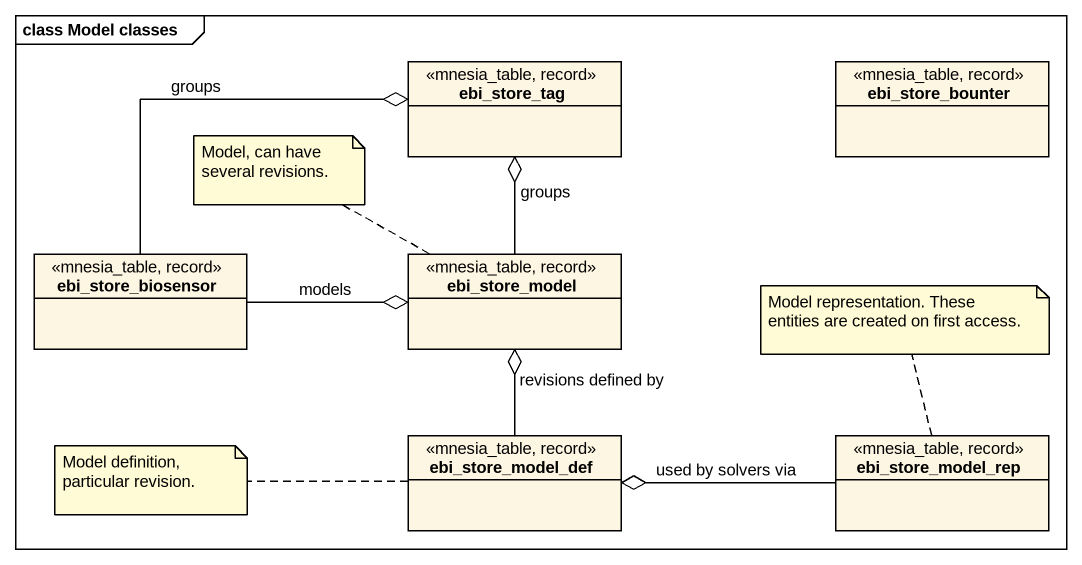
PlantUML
@startuml
mainframe class Model classes
hide circle
hide empty members
class ebi_store_tag <<mnesia_table, record>>
class ebi_store_bounter <<mnesia_table, record>>
class ebi_store_biosensor <<mnesia_table, record>>
class ebi_store_model <<mnesia_table, record>>
class ebi_store_model_def <<mnesia_table, record>>
class ebi_store_model_rep <<mnesia_table, record>>
ebi_store_tag o-left- ebi_store_biosensor : groups
ebi_store_tag o-- ebi_store_model : groups
ebi_store_model o-left- ebi_store_biosensor : models
ebi_store_model o-- ebi_store_model_def : revisions defined by
ebi_store_model_def o-right- ebi_store_model_rep : used by solvers via
note left of ebi_store_model : Model, can have several revisions.
note top of ebi_store_model_rep : Model representation. These entities are created on first access.
note left of ebi_store_model_def : Model definition, particular revision.
@enduml
